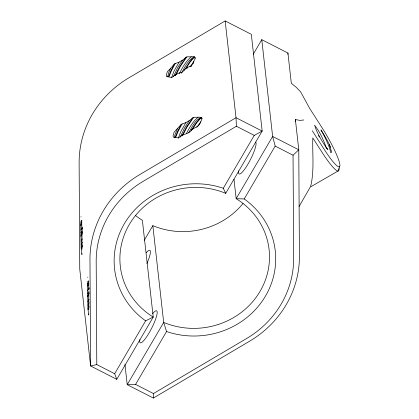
<?xml version="1.0" encoding="UTF-8"?>
<svg xmlns="http://www.w3.org/2000/svg" width="419" height="419" viewBox="0 0 419 419"><rect width="100%" height="100%" fill="white"/><g stroke="black" fill="none" stroke-linecap="round" stroke-linejoin="round"><path stroke-width="0.63" d="M82.077 253.464L81.857 254.584L81.16 247.865L80.773 225.537L80.987 220.97L81.983 220.315M88.859 313.941L88.639 315.062L87.943 308.342L87.555 286.015L87.77 281.448L88.765 280.793M82.004 249.101L81.988 229.539L81.553 220.823M88.786 309.578L88.728 293.373L89.132 292.263M124.962 364.551L127.219 384.684L153.37 398.05L153.448 393.541L246.55 338.547A98.811 92.971 -6.4 0 0 293.661 258.114L293.043 155.219L298.778 149.798L295.39 119.556L299.946 120.389L303.812 119.986M80.909 216.937L81.082 216.602M87.697 277.415L87.864 277.079M167.642 76.792L168.716 72.665L170.674 68.26L174.419 63.95L179.133 62.08L182.359 60.252L186.869 56.853L193.641 56.754L194.924 57.513L194.976 59.058L191.09 66.647M193.259 63.557L193.788 61.253M200.308 122.882L201.759 119.535L201.707 117.99L201.22 117.509L199.35 117.168L193.651 117.33L189.142 120.73L185.916 122.558L181.202 124.433L174.163 132.153L173.068 135.625L173.241 137.065L178.641 137.961C182.553 133.19 188.728 134.949 191.829 129.665C195.055 127.151 199.826 126.622 200.57 121.73M310.683 186.266C314.486 170.481 312.296 153.977 312.81 137.919L321.761 151.877A35.929 5.122 60 0 0 338.856 168.569M339.631 166.657L338.578 170.716L310.254 187.068L299.077 206.478M314.617 125.721L314.7 125.412C320.106 132.079 323.641 140.26 326.485 148.331M171.565 77.562L174.157 70.842L179.133 62.08M178.353 138.04L180.94 131.32L185.916 122.558M81.951 228.219L82.297 227.166M88.77 290.021L89.079 287.644M81.988 229.539L82.386 228.376M168.496 76.614L170.852 70.801L174.419 63.95M175.278 137.092L177.64 131.278L181.202 124.433M81.946 232.896L82.349 231.786M168.988 76.656L171.544 70.486L175.362 63.295M175.771 137.133L178.326 130.964L182.15 123.778M173.476 76.63L177.693 67.548L182.359 60.252M180.264 137.107L184.48 128.025L189.142 120.73M81.207 249.059L82.349 246.325M187.136 68.339L187.555 67.333L190.786 66.129L191.541 65.484M87.99 309.536L89.132 306.808M175.074 75.792L179.557 66.789L185.895 57.288M182.087 135.746L186.34 127.266L192.677 117.765M81.16 247.865L82.423 244.995M176.116 74.629L180.343 66.401L186.869 56.853M87.943 308.342L88.954 306.048M182.899 135.107L187.125 126.878L193.651 117.33M191.415 130.581L191.829 129.665M177.462 128.743L174.875 134.913L174.603 137.757M81.186 244.701L82.37 242.203M87.969 305.179L89.153 302.68M179.306 73.681C182.475 67.611 185.785 61.184 191.232 56.837M181.312 73.299C184.784 67.506 187.77 59.922 194.238 57.031L194.992 57.408L195.406 58.409M186.366 133.603C189.477 127.727 192.719 121.52 198.019 117.315M81.082 241.171L82.244 238.977M87.864 301.649L89.027 299.454M188.629 132.687C192.033 127.308 194.861 120.138 201.02 117.509L201.775 117.886L202.194 118.886M80.862 236.264L82.103 234.132M87.644 296.741L88.886 294.609M184.318 70.287L190.362 60.938L194.149 56.67M191.106 130.765L195.097 124.265L200.481 117.613M144.293 240.239L152.835 225.658A74.86 70.434 -6.4 0 0 243.01 203.493M253.233 54.25L261.775 39.664L287.926 53.035L291.32 83.271L296.233 87.283L300.664 91.929L309.809 108.621L321.724 127.214A32.939 4.698 60 0 1 339.882 164.688A32.939 4.698 60 0 1 324.212 149.384L312.296 130.796M116.76 379.336L90.609 365.965L79.757 269.202L79.118 163.012A104.802 98.606 -6.4 0 1 129.083 77.704L225.165 20.95L251.316 34.316L262.168 131.084L225.7 193.342A74.86 70.434 -6.4 0 0 129.319 224.464A74.86 70.434 -6.4 0 0 153.228 317.073L116.76 379.336L114.665 373.711L145.634 320.839L153.228 317.073L142.376 220.31A74.86 70.434 -6.4 0 1 135.484 215.507M145.634 320.839A80.846 76.069 -6.4 0 1 124.312 223.804A80.846 76.069 -6.4 0 1 223.285 188.262L254.254 135.389L262.168 131.084L236.017 117.713L225.165 20.95M152.835 225.658L163.688 322.421L127.219 384.684L135.583 384.406L166.553 331.534A80.846 76.069 -6.4 0 0 265.531 295.992A80.846 76.069 -6.4 0 0 244.209 198.957L275.178 146.084L272.628 136.432L261.775 39.664M80.846 235.305L82.396 232.775M87.629 295.783L89.179 293.253M185.916 68.491L189.948 62.3L194.662 56.874M192.698 128.968L196.731 122.777L201.445 117.351M175.022 75.661L175.708 74.577L178.29 73.304L182.223 72.251L185.046 69.187L187.555 67.333M181.804 136.138L182.49 135.054M80.93 232.807L82.244 230.838M87.712 293.284L89.032 291.315M189.948 66.893L193.217 62.551M196.736 127.371L199.999 123.029M80.909 229.921L82.318 227.983M87.691 290.404L89.1 288.461M80.773 225.537L81.857 224.139M87.555 286.015L88.639 284.616M80.778 224.725L81.815 223.421M87.561 285.208L88.598 283.899M80.935 223.128L82.019 222.06M87.718 283.605L88.44 282.893M170.674 68.26L167.38 71.67L166.285 75.148L166.453 76.583L171.858 77.484L175.708 74.577M175.037 137.751L175.702 137.249M254.254 135.389L236.395 126.26L143.293 181.249A98.811 92.971 -6.4 0 0 96.181 261.681L96.799 364.582L114.665 373.711M153.37 398.05L249.452 341.296A104.802 98.606 -6.4 0 0 299.417 255.988L298.778 149.798L272.628 136.432L236.159 198.69A74.86 70.434 -6.4 0 1 260.073 291.305A74.86 70.434 -6.4 0 1 163.688 322.421L166.553 331.534M96.799 364.582L90.609 365.965L89.97 259.775A104.802 98.606 -6.4 0 1 139.936 174.466L236.017 117.713L236.395 126.26M244.209 198.957L236.159 198.69L233.975 179.212M275.178 146.084L293.043 155.219M135.583 384.406L153.448 393.541M326.097 147.661L327.888 149.483A15.32 2.184 60 0 1 315.706 128.34L314.952 126.716M318.56 135.499L319.351 137.034M223.285 188.262L225.7 193.342M330.769 152.778C329.015 144.618 324.887 137.181 320.938 129.9A19.012 2.713 60 0 1 329.318 144.44L330.507 147.189M329.318 144.44L331.796 152.678M88.336 281.301L88.739 288.696M295.39 119.556L295.4 121.52M287.926 53.035L287.937 54.334M152.631 313.637A17.965 3.499 -62.9 0 1 156.533 316.293A17.965 3.499 -62.9 0 1 145.959 337.803A17.965 3.499 -62.9 0 1 139.846 339.641M146.247 252.694A17.965 3.499 -62.9 0 1 146.88 263.541M255.58 142.051A17.965 3.499 -62.9 0 1 248.006 164.054A17.965 3.499 -62.9 0 1 238.725 170.832"/></g></svg>
